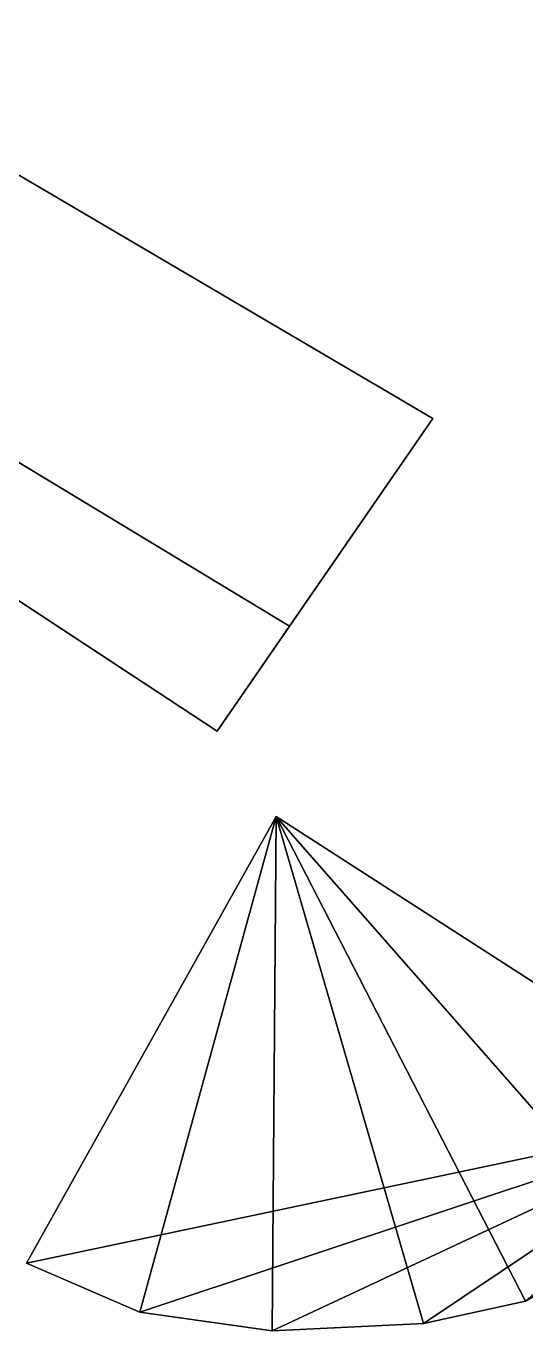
# Model space of a CAD drawing. Header units: metres. Extents: x -71 to 357, y -197 to 92.
# Drawn here: x 27.8 to 84.4, y -67.6 to 80.1 of the extents above; entities that cross this region are included whole.
import ezdxf

# ---------------------------------------------------------------- set-up
doc = ezdxf.new("R2010")
doc.units = ezdxf.units.M

msp = doc.modelspace()

# ---------------------------------------------------------------- linework, layer by layer
at = {"layer": 'Building Shading', "color": 195}
for points in [[(73.89193, 35.69754), (49.46596, 0.31021), (-23.04239, 47.93921), (-1.69254, 80.12576)], [(-1.69254, 80.12576), (-23.04239, 47.93921), (49.46596, 0.31021), (73.89193, 35.69754)], [(-1.69254, 80.12576, 20), (-16.86735, 57.24857, 20), (57.6583, 12.17894, 20), (73.89193, 35.69754, 20)], [(73.89193, 35.69754, 20), (57.6583, 12.17894, 20), (-16.86735, 57.24857, 20), (-1.69254, 80.12576, 20)], [(73.89193, 35.69754, 20), (73.89193, 35.69754), (-1.69254, 80.12576), (-1.69254, 80.12576, 20)], [(-1.69254, 80.12576, 20), (-1.69254, 80.12576), (73.89193, 35.69754), (73.89193, 35.69754, 20)], [(-22.37345, 60.5784, 20), (-28.28538, 51.38321, 20), (49.46596, 0.31021, 20), (57.6583, 12.17894, 20)], [(57.6583, 12.17894, 20), (49.46596, 0.31021, 20), (-28.28538, 51.38321, 20), (-22.37345, 60.5784, 20)], [(-28.28538, 51.38321, 20), (-28.28538, 51.38321), (49.46596, 0.31021), (49.46596, 0.31021, 20)], [(49.46596, 0.31021, 20), (49.46596, 0.31021), (-28.28538, 51.38321), (-28.28538, 51.38321, 20)], [(49.46596, 0.31021, 20), (49.46596, 0.31021), (73.89193, 35.69754), (73.89193, 35.69754, 20)], [(73.89193, 35.69754, 20), (73.89193, 35.69754), (49.46596, 0.31021), (49.46596, 0.31021, 20)], [(108.33925, -42.97226), (27.87789, -59.94089), (56.14882, -9.37668)], [(56.14882, -9.37668), (27.87789, -59.94089), (40.71529, -65.47372)], [(56.14882, -9.37668, 18), (27.87789, -59.94089, 18), (40.71529, -65.47372, 18)], [(108.33925, -42.97226, 18), (27.87789, -59.94089, 18), (56.14882, -9.37668, 18)], [(56.14882, -9.37668, 18), (56.14882, -9.37668), (27.87789, -59.94089), (27.87789, -59.94089, 18)], [(27.87789, -59.94089, 18), (27.87789, -59.94089), (56.14882, -9.37668), (56.14882, -9.37668, 18)], [(56.14882, -9.37668), (40.71529, -65.47372), (55.69039, -67.60251)], [(56.14882, -9.37668, 18), (40.71529, -65.47372, 18), (55.69039, -67.60251, 18)], [(56.14882, -9.37668), (55.69039, -67.60251), (72.81411, -66.75851)], [(56.14882, -9.37668, 18), (55.69039, -67.60251, 18), (72.81411, -66.75851, 18)], [(56.14882, -9.37668), (72.81411, -66.75851), (84.36428, -64.22067)], [(56.14882, -9.37668), (84.36428, -64.22067), (97.63009, -56.57626)], [(56.14882, -9.37668), (97.63009, -56.57626), (108.33925, -42.97226)], [(56.14882, -9.37668, 18), (72.81411, -66.75851, 18), (84.36428, -64.22067, 18)], [(56.14882, -9.37668, 18), (84.36428, -64.22067, 18), (97.63009, -56.57626, 18)], [(56.14882, -9.37668, 18), (97.63009, -56.57626, 18), (108.33925, -42.97226, 18)], [(108.33925, -42.97226, 18), (108.33925, -42.97226), (56.14882, -9.37668), (56.14882, -9.37668, 18)], [(56.14882, -9.37668, 18), (56.14882, -9.37668), (108.33925, -42.97226), (108.33925, -42.97226, 18)], [(108.33925, -42.97226), (40.71529, -65.47372), (27.87789, -59.94089)], [(108.33925, -42.97226, 18), (40.71529, -65.47372, 18), (27.87789, -59.94089, 18)], [(108.33925, -42.97226), (55.69039, -67.60251), (40.71529, -65.47372)], [(108.33925, -42.97226, 18), (55.69039, -67.60251, 18), (40.71529, -65.47372, 18)], [(108.33925, -42.97226), (72.81411, -66.75851), (55.69039, -67.60251)], [(108.33925, -42.97226, 18), (72.81411, -66.75851, 18), (55.69039, -67.60251, 18)], [(108.33925, -42.97226), (84.36428, -64.22067), (72.81411, -66.75851)], [(108.33925, -42.97226, 18), (84.36428, -64.22067, 18), (72.81411, -66.75851, 18)], [(108.33925, -42.97226), (97.63009, -56.57626), (84.36428, -64.22067)], [(108.33925, -42.97226, 18), (97.63009, -56.57626, 18), (84.36428, -64.22067, 18)], [(84.36428, -64.22067, 18), (84.36428, -64.22067), (97.63009, -56.57626), (97.63009, -56.57626, 18)], [(97.63009, -56.57626, 18), (97.63009, -56.57626), (84.36428, -64.22067), (84.36428, -64.22067, 18)], [(27.87789, -59.94089, 18), (27.87789, -59.94089), (40.71529, -65.47372), (40.71529, -65.47372, 18)], [(40.71529, -65.47372, 18), (40.71529, -65.47372), (27.87789, -59.94089), (27.87789, -59.94089, 18)], [(72.81411, -66.75851, 18), (72.81411, -66.75851), (84.36428, -64.22067), (84.36428, -64.22067, 18)], [(84.36428, -64.22067, 18), (84.36428, -64.22067), (72.81411, -66.75851), (72.81411, -66.75851, 18)], [(40.71529, -65.47372, 18), (40.71529, -65.47372), (55.69039, -67.60251), (55.69039, -67.60251, 18)], [(55.69039, -67.60251, 18), (55.69039, -67.60251), (40.71529, -65.47372), (40.71529, -65.47372, 18)], [(55.69039, -67.60251, 18), (55.69039, -67.60251), (72.81411, -66.75851), (72.81411, -66.75851, 18)], [(72.81411, -66.75851, 18), (72.81411, -66.75851), (55.69039, -67.60251), (55.69039, -67.60251, 18)]]:
    msp.add_3dface(points, dxfattribs=at)

doc.saveas('drawing.dxf')
